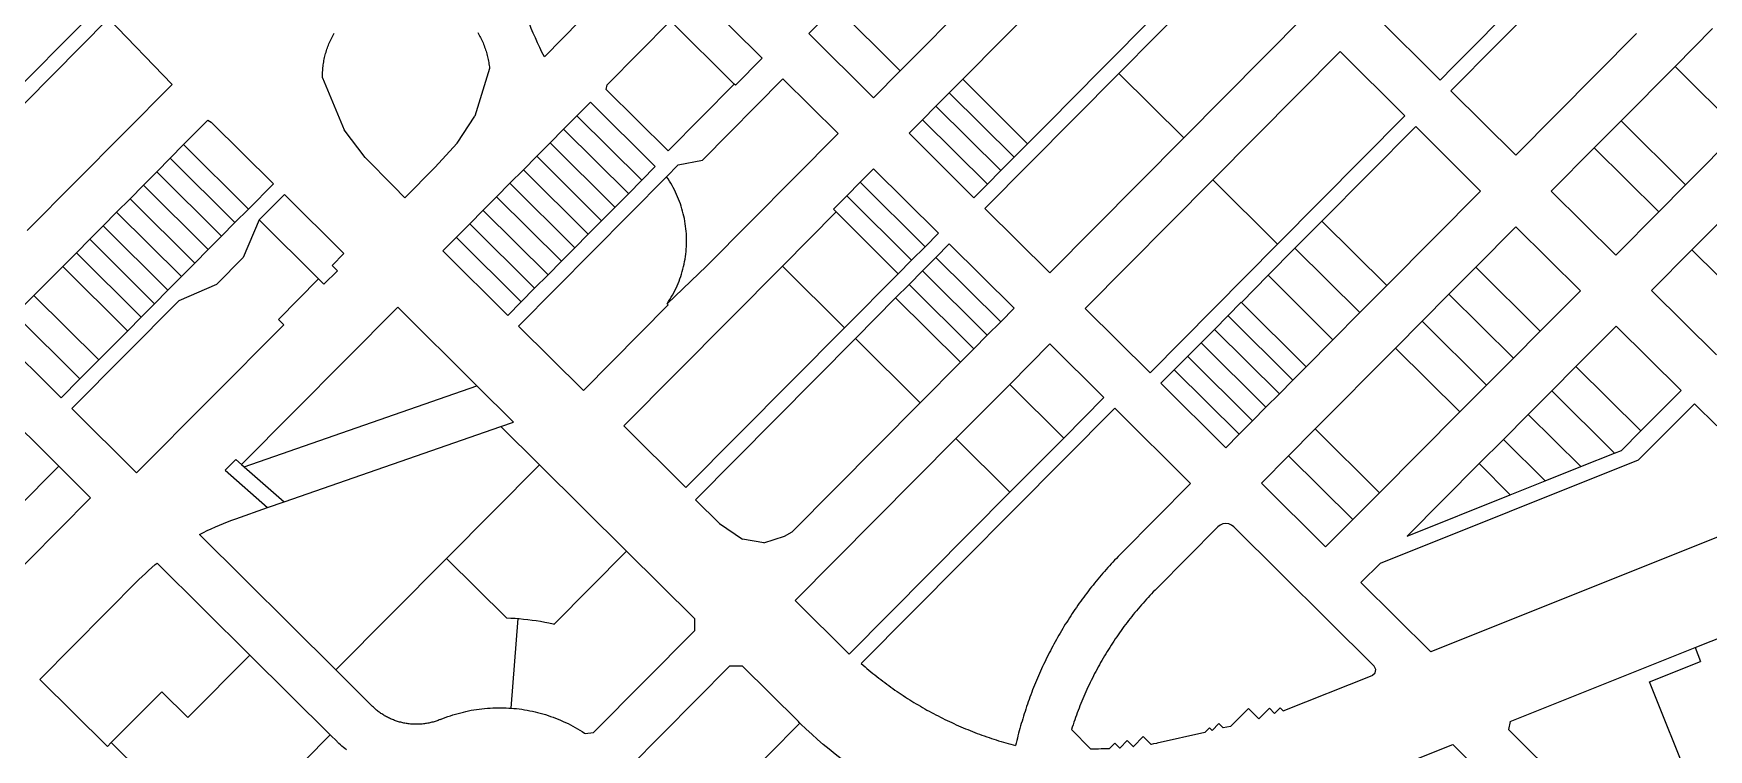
# Model space of a CAD drawing. Header units: inches. Extents: x 486468 to 494399, y 5455955 to 5460553.
# Drawn here: x 490441 to 491111, y 5457839 to 5458125 of the extents above; entities that cross this region are included whole.
import ezdxf

# ---------------------------------------------------------------- set-up
doc = ezdxf.new("R2010")
doc.units = ezdxf.units.IN
doc.header["$MEASUREMENT"] = 0
doc.layers.add('ParcelLines', color=10, linetype='Continuous')

msp = doc.modelspace()

# ---------------------------------------------------------------- linework, layer by layer
at = {"layer": 'ParcelLines', "color": 1}
for p, q in [((490787.446, 5458110.211), (490846.443, 5458169.71)), ((490874.923, 5458109.232), (490923.193, 5458157.912)), ((491056.082, 5458150.974), (491007.793, 5458102.314)), ((490666.501, 5458137.566), (490645.053, 5458115.917)), ((490706.298, 5458141.07), (490732.253, 5458115.292)), ((490466.411, 5458135.423), (490409.966, 5458078.577)), ((490470.703, 5458131.133), (490414.269, 5458074.272)), ((490470.703, 5458131.133), (490496.09, 5458104.781)), ((490761.547, 5458135.962), (490750.847, 5458125.163)), ((490761.547, 5458135.962), (490787.446, 5458110.211)), ((490900.884, 5458083.472), (490949.143, 5458132.113)), ((490977.543, 5458132.363), (491003.493, 5458106.564)), ((490670.138, 5458104.608), (490695.568, 5458130.251)), ((490721.061, 5458104.928), (490695.568, 5458130.251)), ((490750.847, 5458125.163), (490776.747, 5458099.412)), ((491033.744, 5458076.514), (491082.043, 5458125.215)), ((491112.492, 5458127.165), (491097.453, 5458112.005)), ((490912.464, 5458066.593), (490963.443, 5458117.963)), ((490963.443, 5458117.963), (490989.343, 5458092.214)), ((490623.106, 5458111.199), (490617.254, 5458092.137)), ((490732.253, 5458115.292), (490721.524, 5458104.468)), ((491097.453, 5458112.005), (491075.863, 5458090.245)), ((491097.453, 5458112.005), (491123.303, 5458086.355)), ((490438.072, 5458046.327), (490496.09, 5458104.781)), ((490556.284, 5458107.403), (490564.998, 5458086.695)), ((490669.791, 5458102.839), (490670.138, 5458104.608)), ((490721.061, 5458104.928), (490694.604, 5458078.245)), ((490708.35, 5458074.565), (490740.498, 5458107.063)), ((490721.524, 5458104.468), (490721.061, 5458104.928)), ((490740.498, 5458107.063), (490762.597, 5458085.162)), ((490776.747, 5458099.412), (490787.446, 5458110.211)), ((490807.085, 5458101.471), (490812.435, 5458106.861)), ((490812.435, 5458106.861), (490838.404, 5458081.102)), ((490821.296, 5458055.162), (490874.923, 5458109.232)), ((490874.923, 5458109.232), (490900.884, 5458083.472)), ((490658.072, 5458092.297), (490663.452, 5458097.716)), ((490663.452, 5458097.716), (490689.401, 5458071.916)), ((490694.604, 5458078.245), (490669.791, 5458102.839)), ((490801.735, 5458096.072), (490807.085, 5458101.471)), ((490833.055, 5458075.702), (490807.085, 5458101.471)), ((491007.793, 5458102.314), (491033.744, 5458076.514)), ((490510.411, 5458090.473), (490500.722, 5458080.713)), ((490510.411, 5458090.473), (490511.761, 5458089.673)), ((490610.144, 5458081.312), (490617.254, 5458092.137)), ((490652.703, 5458086.867), (490658.072, 5458092.297)), ((490658.072, 5458092.297), (490684.052, 5458066.516)), ((490790.996, 5458085.262), (490796.356, 5458090.652)), ((490796.356, 5458090.652), (490801.735, 5458096.072)), ((490822.295, 5458064.862), (490796.356, 5458090.652)), ((490989.343, 5458092.214), (490938.404, 5458040.853)), ((490511.761, 5458089.673), (490536.66, 5458065.022)), ((490573.391, 5458075.551), (490564.998, 5458086.695)), ((490647.353, 5458081.467), (490652.703, 5458086.867)), ((490762.597, 5458085.162), (490709.951, 5458032.116)), ((490816.945, 5458059.461), (490790.996, 5458085.262)), ((490956.134, 5458050.073), (490993.693, 5458087.914)), ((490993.693, 5458087.914), (491019.644, 5458062.114)), ((491075.863, 5458090.245), (491065.133, 5458079.425)), ((491101.714, 5458064.595), (491075.863, 5458090.245)), ((491123.303, 5458086.355), (491101.714, 5458064.595)), ((490500.722, 5458080.713), (490495.372, 5458075.314)), ((490601.269, 5458071.538), (490610.144, 5458081.312)), ((490641.994, 5458076.068), (490647.353, 5458081.467)), ((490833.055, 5458075.702), (490838.404, 5458081.102)), ((490847.246, 5458029.412), (490900.884, 5458083.472)), ((491065.133, 5458079.425), (491047.944, 5458062.114)), ((490495.372, 5458075.314), (490489.962, 5458069.874)), ((490521.262, 5458049.524), (490495.372, 5458075.314)), ((490573.391, 5458075.551), (490584.679, 5458064.04)), ((490601.269, 5458071.538), (490589.254, 5458059.432)), ((490631.264, 5458065.258), (490636.644, 5458070.678)), ((490636.644, 5458070.678), (490641.994, 5458076.068)), ((490689.401, 5458071.916), (490684.052, 5458066.516)), ((490693.951, 5458067.865), (490698.651, 5458072.615)), ((490698.651, 5458072.615), (490708.35, 5458074.565)), ((490771.414, 5458065.663), (490776.78, 5458071.073)), ((490776.78, 5458071.073), (490802.742, 5458045.295)), ((490827.695, 5458070.312), (490833.055, 5458075.702)), ((490484.613, 5458064.475), (490479.263, 5458059.075)), ((490489.962, 5458069.874), (490484.613, 5458064.475)), ((490489.962, 5458069.874), (490515.912, 5458044.125)), ((490526.621, 5458054.914), (490536.66, 5458065.022)), ((490589.254, 5458059.432), (490584.679, 5458064.04)), ((490625.915, 5458059.859), (490631.264, 5458065.258)), ((490657.244, 5458039.478), (490631.264, 5458065.258)), ((490634.756, 5458008.12), (490693.951, 5458067.865)), ((490684.052, 5458066.516), (490678.672, 5458061.096)), ((490766.048, 5458060.253), (490771.414, 5458065.663)), ((490797.377, 5458039.889), (490771.414, 5458065.663)), ((490816.945, 5458059.461), (490822.295, 5458064.862)), ((490822.295, 5458064.862), (490827.695, 5458070.312)), ((490861.496, 5458015.212), (490912.464, 5458066.593)), ((491101.714, 5458064.595), (491091.004, 5458053.805)), ((490479.263, 5458059.075), (490473.884, 5458053.655)), ((490541.01, 5458060.772), (490530.961, 5458050.674)), ((490564.759, 5458037.173), (490541.01, 5458060.772)), ((490620.535, 5458054.44), (490625.915, 5458059.859)), ((490678.672, 5458061.096), (490673.323, 5458055.696)), ((490760.682, 5458054.843), (490766.048, 5458060.253)), ((490766.048, 5458060.253), (490792.013, 5458034.483)), ((491019.644, 5458062.114), (490982.095, 5458024.314)), ((491047.944, 5458062.114), (491073.814, 5458036.495)), ((491125.703, 5458060.255), (491104.214, 5458038.605)), ((490473.884, 5458053.655), (490468.524, 5458048.266)), ((490499.793, 5458027.896), (490473.884, 5458053.655)), ((490521.262, 5458049.524), (490526.621, 5458054.914)), ((490530.961, 5458050.674), (490524.562, 5458035.524)), ((490530.961, 5458050.674), (490554.71, 5458027.023)), ((490615.186, 5458049.04), (490620.535, 5458054.44)), ((490667.943, 5458050.278), (490662.593, 5458044.878)), ((490673.323, 5458055.696), (490667.943, 5458050.278)), ((490740.31, 5458032.14), (490761.764, 5458053.77)), ((490761.764, 5458053.77), (490760.682, 5458054.843)), ((490786.648, 5458029.077), (490761.764, 5458053.77)), ((490847.246, 5458029.412), (490821.296, 5458055.162)), ((491091.004, 5458053.805), (491073.814, 5458036.495)), ((490468.524, 5458048.266), (490463.175, 5458042.866)), ((490468.524, 5458048.266), (490494.414, 5458022.476)), ((490510.532, 5458038.705), (490515.912, 5458044.125)), ((490515.912, 5458044.125), (490521.262, 5458049.524)), ((490604.457, 5458038.221), (490609.836, 5458043.64)), ((490609.836, 5458043.64), (490615.186, 5458049.04)), ((490662.593, 5458044.878), (490657.244, 5458039.478)), ((490802.742, 5458045.295), (490797.377, 5458039.889)), ((490945.394, 5458039.263), (490956.134, 5458050.073)), ((491033.794, 5458047.864), (491017.704, 5458031.654)), ((491059.624, 5458022.245), (491033.794, 5458047.864)), ((490457.795, 5458037.446), (490452.416, 5458032.027)), ((490463.175, 5458042.866), (490457.795, 5458037.446)), ((490457.795, 5458037.446), (490483.705, 5458011.686)), ((490489.054, 5458017.087), (490463.175, 5458042.866)), ((490505.173, 5458033.315), (490510.532, 5458038.705)), ((490560.11, 5458032.423), (490564.759, 5458037.173)), ((490630.406, 5458012.42), (490604.457, 5458038.221)), ((490657.244, 5458039.478), (490651.864, 5458034.059)), ((490797.377, 5458039.889), (490792.013, 5458034.483)), ((490801.702, 5458035.596), (490807.066, 5458041.001)), ((490807.066, 5458041.001), (490833.018, 5458015.233)), ((490887.445, 5457989.463), (490938.404, 5458040.853)), ((490945.394, 5458039.263), (490934.685, 5458028.473)), ((491104.214, 5458038.605), (491088.094, 5458022.365)), ((491104.214, 5458038.605), (491130.134, 5458012.875)), ((490452.416, 5458032.027), (490440.787, 5458020.308)), ((490499.793, 5458027.896), (490505.173, 5458033.315)), ((490524.562, 5458035.524), (490513.813, 5458024.725)), ((490556.86, 5458024.873), (490562.26, 5458030.273)), ((490562.26, 5458030.273), (490560.11, 5458032.423)), ((490651.864, 5458034.059), (490646.515, 5458028.659)), ((490676.84, 5457968.149), (490740.31, 5458032.14)), ((490709.951, 5458032.116), (490694.202, 5458017.067)), ((490765.183, 5458007.449), (490740.31, 5458032.14)), ((490792.013, 5458034.483), (490786.648, 5458029.077)), ((490790.973, 5458024.785), (490796.338, 5458030.191)), ((490796.338, 5458030.191), (490801.702, 5458035.596)), ((490796.338, 5458030.191), (490822.292, 5458004.43)), ((490827.655, 5458009.832), (490801.702, 5458035.596)), ((491017.704, 5458031.654), (491006.995, 5458020.864)), ((490494.414, 5458022.476), (490499.793, 5458027.896)), ((490513.813, 5458024.725), (490498.764, 5458018.176)), ((490538.612, 5458010.774), (490554.71, 5458027.023)), ((490554.71, 5458027.023), (490556.86, 5458024.873)), ((490646.515, 5458028.659), (490641.135, 5458023.239)), ((490786.648, 5458029.077), (490765.183, 5458007.449)), ((490785.607, 5458019.378), (490790.973, 5458024.785)), ((490816.929, 5457999.029), (490790.973, 5458024.785)), ((490923.945, 5458017.613), (490934.685, 5458028.473)), ((490982.095, 5458024.314), (490971.365, 5458013.504)), ((490440.787, 5458020.308), (490433.287, 5458012.758)), ((490440.787, 5458020.308), (490466.715, 5457994.576)), ((490498.764, 5458018.176), (490456.016, 5457975.127)), ((490483.705, 5458011.686), (490489.054, 5458017.087)), ((490489.054, 5458017.087), (490494.414, 5458022.476)), ((490635.785, 5458017.84), (490630.406, 5458012.42)), ((490641.135, 5458023.239), (490635.785, 5458017.84)), ((490694.202, 5458017.067), (490694.652, 5458016.667)), ((490769.507, 5458003.156), (490785.607, 5458019.378)), ((490785.607, 5458019.378), (490811.56, 5457993.621)), ((490918.575, 5458012.233), (490923.925, 5458017.623)), ((491006.995, 5458020.864), (490996.235, 5458010.024)), ((491032.785, 5457995.275), (491006.995, 5458020.864)), ((491043.505, 5458006.055), (491059.624, 5458022.245)), ((491088.094, 5458022.365), (491114.045, 5457996.666)), ((490459.186, 5457987.007), (490433.287, 5458012.758)), ((490478.325, 5458006.266), (490483.705, 5458011.686)), ((490586.408, 5458015.722), (490523.912, 5457952.774)), ((490538.612, 5458010.774), (490540.762, 5458008.674)), ((490618.087, 5457984.211), (490586.408, 5458015.722)), ((490694.652, 5458016.667), (490660.654, 5457982.369)), ((490833.018, 5458015.233), (490827.655, 5458009.832)), ((490887.445, 5457989.463), (490861.496, 5458015.212)), ((490913.195, 5458006.813), (490918.575, 5458012.233)), ((490971.365, 5458013.504), (490960.595, 5458002.664)), ((490425.768, 5458005.178), (490451.666, 5457979.427)), ((490466.715, 5457994.576), (490478.325, 5458006.266)), ((490481.914, 5457949.375), (490540.762, 5458008.674)), ((490660.654, 5457982.369), (490634.756, 5458008.12)), ((490765.183, 5458007.449), (490701.702, 5457943.485)), ((490822.292, 5458004.43), (490816.929, 5457999.029)), ((490827.655, 5458009.832), (490822.292, 5458004.43)), ((490907.835, 5458001.423), (490913.195, 5458006.813)), ((490939.145, 5457981.064), (490913.195, 5458006.813)), ((490996.235, 5458010.024), (490985.575, 5457999.284)), ((491032.785, 5457995.275), (491043.505, 5458006.055)), ((491073.895, 5458008.115), (491057.785, 5457991.925)), ((491099.895, 5457982.366), (491073.895, 5458008.115)), ((490705.501, 5457938.662), (490769.507, 5458003.156)), ((490795.454, 5457977.399), (490769.507, 5458003.156)), ((490816.929, 5457999.029), (490811.56, 5457993.621)), ((490847.346, 5458000.962), (490831.257, 5457984.753)), ((490868.947, 5457979.513), (490847.346, 5458000.962)), ((490902.485, 5457996.023), (490907.835, 5458001.423)), ((490960.595, 5458002.664), (490949.885, 5457991.874)), ((490953.496, 5457966.964), (490985.575, 5457999.284)), ((490450.746, 5457952.007), (490411.568, 5457990.929)), ((490459.186, 5457987.007), (490466.715, 5457994.576)), ((490795.454, 5457977.399), (490811.56, 5457993.621)), ((490891.745, 5457985.213), (490897.105, 5457990.603)), ((490897.105, 5457990.603), (490902.485, 5457996.023)), ((490949.885, 5457991.874), (490944.505, 5457986.454)), ((491022.065, 5457984.495), (491032.785, 5457995.275)), ((491057.785, 5457991.925), (491048.135, 5457982.225)), ((490451.666, 5457979.427), (490459.186, 5457987.007)), ((490524.982, 5457951.834), (490618.087, 5457984.211)), ((490632.694, 5457969.683), (490618.087, 5457984.211)), ((490831.257, 5457984.753), (490809.747, 5457963.113)), ((490917.696, 5457959.464), (490891.745, 5457985.213)), ((490944.505, 5457986.454), (490939.145, 5457981.064)), ((491011.365, 5457973.745), (491022.065, 5457984.495)), ((490795.454, 5457977.399), (490744.255, 5457925.833)), ((490852.857, 5457963.303), (490868.947, 5457979.513)), ((490939.145, 5457981.064), (490933.786, 5457975.674)), ((491048.135, 5457982.225), (491038.705, 5457972.755)), ((491082.845, 5457954.666), (491105.195, 5457977.066)), ((491099.895, 5457982.366), (491083.775, 5457966.186)), ((491105.195, 5457977.066), (491114.195, 5457968.216)), ((490456.016, 5457975.127), (490481.914, 5457949.375)), ((490873.247, 5457975.213), (490771.85, 5457873.066)), ((490903.597, 5457945.114), (490873.247, 5457975.213)), ((490928.406, 5457970.254), (490923.056, 5457964.854)), ((490933.786, 5457975.674), (490928.406, 5457970.254)), ((491011.365, 5457973.745), (490979.216, 5457941.445)), ((491038.705, 5457972.755), (491028.805, 5457962.805)), ((491059.785, 5457951.876), (491038.705, 5457972.755)), ((490540.923, 5457937.773), (490627.69, 5457967.943)), ((490627.69, 5457967.943), (490632.694, 5457969.683)), ((490627.69, 5457967.943), (490643.096, 5457952.656)), ((490701.702, 5457943.485), (490676.84, 5457968.149)), ((490831.357, 5457941.654), (490852.857, 5457963.303)), ((490923.056, 5457964.854), (490917.696, 5457959.464)), ((490953.496, 5457966.964), (490942.806, 5457956.204)), ((491083.775, 5457966.186), (491075.995, 5457958.366)), ((490809.747, 5457963.113), (490745.351, 5457898.267)), ((491028.805, 5457962.805), (491019.156, 5457953.105)), ((491028.805, 5457962.805), (491045.496, 5457946.166)), ((491059.785, 5457951.876), (491073.245, 5457957.266)), ((491073.245, 5457957.266), (491075.995, 5457958.366)), ((490463.465, 5457939.376), (490450.746, 5457952.007)), ((490521.612, 5457954.774), (490517.313, 5457950.424)), ((490517.313, 5457950.424), (490534.314, 5457935.475)), ((490523.912, 5457952.774), (490521.612, 5457954.774)), ((490523.912, 5457952.774), (490524.982, 5457951.834)), ((490524.982, 5457951.834), (490540.923, 5457937.773)), ((490605.902, 5457915.171), (490643.096, 5457952.656)), ((490643.096, 5457952.656), (490677.947, 5457918.073)), ((490942.806, 5457956.204), (490931.946, 5457945.265)), ((490979.546, 5457913.266), (491082.845, 5457954.666)), ((491019.156, 5457953.105), (490990.246, 5457924.066)), ((491045.496, 5457946.166), (491059.785, 5457951.876)), ((490876.048, 5457917.365), (490903.597, 5457945.114)), ((490931.946, 5457945.265), (490957.656, 5457919.775)), ((491031.556, 5457940.586), (491045.496, 5457946.166)), ((490413.157, 5457888.737), (490463.465, 5457939.376)), ((490534.314, 5457935.475), (490540.923, 5457937.773)), ((490715.081, 5457929.159), (490705.501, 5457938.662)), ((490767.001, 5457876.816), (490831.357, 5457941.654)), ((490968.516, 5457930.695), (490979.216, 5457941.445)), ((490990.246, 5457924.066), (491031.556, 5457940.586)), ((490521.552, 5457931.038), (490534.314, 5457935.475)), ((490957.656, 5457919.775), (490968.516, 5457930.695)), ((491143.095, 5457935.117), (490999.697, 5457877.767)), ((490507.026, 5457924.671), (490561.6, 5457870.525)), ((490715.081, 5457929.159), (490724.384, 5457922.841)), ((490732.873, 5457921.459), (490741.078, 5457924.047)), ((490741.078, 5457924.047), (490744.255, 5457925.833)), ((490914.547, 5457927.765), (490890.198, 5457903.265)), ((490977.098, 5457872.016), (490920.897, 5457927.815)), ((490677.947, 5457918.073), (490648.994, 5457888.894)), ((490677.947, 5457918.073), (490705.081, 5457891.148)), ((490732.873, 5457921.459), (490724.384, 5457922.841)), ((490490.103, 5457913.299), (490527.202, 5457876.491)), ((490605.902, 5457915.171), (490561.6, 5457870.525)), ((490605.902, 5457915.171), (490629.911, 5457891.347)), ((490979.546, 5457913.266), (490971.747, 5457905.466)), ((490443.219, 5457866.742), (490482.842, 5457906.661)), ((490999.697, 5457877.767), (490971.747, 5457905.466)), ((491105.499, 5457879.494), (491172.882, 5457906.45)), ((490745.351, 5457898.267), (490767.001, 5457876.816)), ((490634.397, 5457891.11), (490631.692, 5457855.25)), ((490705.081, 5457891.148), (490705.1, 5457886.197)), ((490705.1, 5457886.197), (490664.714, 5457845.496)), ((490502.377, 5457851.473), (490527.202, 5457876.491)), ((490527.202, 5457876.491), (490559.366, 5457844.579)), ((491031.554, 5457849.913), (491105.499, 5457879.494)), ((491105.499, 5457879.494), (491107.72, 5457873.919)), ((490561.6, 5457870.525), (490576.21, 5457856.029)), ((490719.292, 5457872.114), (490678.906, 5457831.413)), ((490719.292, 5457872.114), (490724.243, 5457872.133)), ((490746.689, 5457849.86), (490724.243, 5457872.133)), ((491087.295, 5457865.748), (491107.72, 5457873.919)), ((490443.219, 5457866.742), (490470.239, 5457839.931)), ((491111.542, 5457805.138), (491087.295, 5457865.748)), ((490491.955, 5457861.816), (490471.741, 5457841.445)), ((490502.377, 5457851.473), (490491.955, 5457861.816)), ((490747.304, 5457849.253), (490720.549, 5457822.29)), ((490919.659, 5457847.916), (490926.839, 5457855.086)), ((490926.839, 5457855.086), (490930.899, 5457850.936)), ((490930.899, 5457850.936), (490935.209, 5457855.206)), ((490935.209, 5457855.206), (490937.239, 5457853.106)), ((490937.239, 5457853.106), (490939.469, 5457855.316)), ((490940.619, 5457854.136), (490939.469, 5457855.316)), ((491031.554, 5457849.913), (491030.89, 5457846.68)), ((490493.191, 5457777.89), (490559.366, 5457844.579)), ((490559.366, 5457844.579), (490562.129, 5457841.837)), ((490661.354, 5457845.12), (490664.714, 5457845.496)), ((490855.989, 5457846.716), (490863.629, 5457838.976)), ((490880.749, 5457839.916), (490884.659, 5457843.876)), ((490884.659, 5457843.876), (490887.669, 5457840.826)), ((490909.389, 5457845.486), (490890.209, 5457841.236)), ((490911.229, 5457847.406), (490909.389, 5457845.486)), ((490912.239, 5457846.336), (490911.229, 5457847.406)), ((490914.969, 5457849.086), (490912.239, 5457846.336)), ((490916.609, 5457847.356), (490914.969, 5457849.086)), ((490919.659, 5457847.916), (490916.609, 5457847.356)), ((491030.89, 5457846.68), (491092.269, 5457785.73)), ((490471.741, 5457841.445), (490470.239, 5457839.931)), ((490471.741, 5457841.445), (490484.222, 5457829.06)), ((490871.239, 5457839.166), (490873.349, 5457841.236)), ((490875.139, 5457839.406), (490873.349, 5457841.236)), ((490875.139, 5457839.406), (490875.409, 5457839.426)), ((490875.409, 5457839.426), (490878.249, 5457842.256)), ((490878.249, 5457842.256), (490880.619, 5457839.906)), ((490880.619, 5457839.906), (490880.749, 5457839.916)), ((491008.536, 5457840.705), (491088.053, 5457761.742))]:
    msp.add_line(p, q, dxfattribs=at)
for points in [[(490812.435, 5458106.861), (490817.795, 5458112.26), (490823.195, 5458117.71), (490828.543, 5458123.11), (490833.903, 5458128.5), (490839.283, 5458133.92), (490844.633, 5458139.321), (490849.993, 5458144.711), (490855.343, 5458150.111), (490860.743, 5458155.561), (490866.103, 5458160.951)], [(491003.493, 5458106.564), (491008.873, 5458111.984), (491014.223, 5458117.384), (491019.573, 5458122.784), (491024.953, 5458128.204), (491030.313, 5458133.604), (491035.662, 5458138.994), (491041.062, 5458144.444), (491046.412, 5458149.844), (491051.762, 5458155.244)], [(490645.053, 5458115.917), (490644.101, 5458117.762), (490643.182, 5458119.624), (490642.295, 5458121.502), (490641.441, 5458123.395), (490640.62, 5458125.302), (490639.833, 5458127.223), (490639.078, 5458129.158), (490638.358, 5458131.106), (490637.673, 5458133.066), (490637.021, 5458135.037), (490636.404, 5458137.02), (490635.822, 5458139.013), (490635.275, 5458141.016), (490634.952, 5458142.267)], [(490892.053, 5458135.162), (490886.693, 5458129.762), (490881.343, 5458124.362), (490875.963, 5458118.942), (490870.613, 5458113.542), (490865.234, 5458108.122), (490859.854, 5458102.702), (490854.494, 5458097.312), (490849.144, 5458091.912), (490843.784, 5458086.522), (490838.404, 5458081.102)], [(490556.284, 5458107.403), (490556.276, 5458107.987), (490556.278, 5458108.572), (490556.29, 5458109.156), (490556.312, 5458109.74), (490556.345, 5458110.324), (490556.388, 5458110.906), (490556.44, 5458111.488), (490556.503, 5458112.069), (490556.577, 5458112.648), (490556.66, 5458113.227), (490556.753, 5458113.804), (490556.857, 5458114.379), (490556.97, 5458114.952), (490557.094, 5458115.524), (490557.227, 5458116.093), (490557.37, 5458116.659), (490557.523, 5458117.223), (490557.686, 5458117.785), (490557.859, 5458118.343), (490558.042, 5458118.898), (490558.234, 5458119.45), (490558.435, 5458119.999), (490558.647, 5458120.543), (490558.867, 5458121.085), (490559.096, 5458121.622), (490559.335, 5458122.155), (490559.584, 5458122.684), (490559.842, 5458123.208), (490560.109, 5458123.728), (490560.385, 5458124.243), (490560.67, 5458124.753), (490560.964, 5458125.259)], [(490618.368, 5458125.565), (490618.667, 5458125.063), (490618.958, 5458124.556), (490619.239, 5458124.043), (490619.512, 5458123.526), (490619.776, 5458123.005), (490620.03, 5458122.479), (490620.275, 5458121.948), (490620.511, 5458121.414), (490620.738, 5458120.875), (490620.955, 5458120.332), (490621.162, 5458119.786), (490621.36, 5458119.236), (490621.549, 5458118.683), (490621.728, 5458118.126), (490621.897, 5458117.567), (490622.056, 5458117.004), (490622.205, 5458116.439), (490622.345, 5458115.872), (490622.474, 5458115.302), (490622.594, 5458114.73), (490622.703, 5458114.156), (490622.803, 5458113.58), (490622.892, 5458113.002), (490622.972, 5458112.423), (490623.041, 5458111.843), (490623.1, 5458111.262), (490623.106, 5458111.199)], [(490801.735, 5458096.072), (490801.745, 5458096.062), (490827.695, 5458070.312)], [(490678.672, 5458061.096), (490678.652, 5458061.116), (490652.703, 5458086.867)], [(490500.722, 5458080.713), (490526.611, 5458054.924), (490526.621, 5458054.914)], [(490647.353, 5458081.467), (490673.303, 5458055.716), (490673.323, 5458055.696)], [(491065.133, 5458079.425), (491065.143, 5458079.415), (491091.004, 5458053.805)], [(490636.644, 5458070.678), (490636.654, 5458070.668), (490662.593, 5458044.878)], [(490667.943, 5458050.278), (490642.004, 5458076.068), (490641.994, 5458076.068)], [(490510.532, 5458038.705), (490510.512, 5458038.725), (490484.613, 5458064.475)], [(490694.202, 5458017.067), (490694.762, 5458017.917), (490695.312, 5458018.777), (490695.832, 5458019.657), (490696.332, 5458020.537), (490696.822, 5458021.437), (490697.282, 5458022.347), (490697.722, 5458023.257), (490698.142, 5458024.187), (490698.542, 5458025.127), (490698.922, 5458026.067), (490699.282, 5458027.027), (490699.612, 5458027.987), (490699.932, 5458028.957), (490700.222, 5458029.937), (490700.492, 5458030.917), (490700.732, 5458031.907), (490700.962, 5458032.897), (490701.162, 5458033.897), (490701.342, 5458034.896), (490701.502, 5458035.906), (490701.632, 5458036.916), (490701.742, 5458037.926), (490701.832, 5458038.946), (490701.891, 5458039.956), (490701.931, 5458040.976), (490701.951, 5458041.996), (490701.941, 5458043.016), (490701.921, 5458044.036), (490701.871, 5458045.046), (490701.791, 5458046.066), (490701.691, 5458047.076), (490701.571, 5458048.096), (490701.431, 5458049.096), (490701.261, 5458050.106), (490701.081, 5458051.106), (490700.861, 5458052.106), (490700.631, 5458053.095), (490700.371, 5458054.075), (490700.091, 5458055.055), (490699.791, 5458056.035), (490699.471, 5458056.995), (490699.131, 5458057.955), (490698.761, 5458058.905), (490698.371, 5458059.855), (490697.961, 5458060.785), (490697.531, 5458061.705), (490697.081, 5458062.625), (490696.611, 5458063.525), (490696.121, 5458064.415), (490695.601, 5458065.295), (490695.071, 5458066.165), (490694.521, 5458067.025), (490693.951, 5458067.865)], [(490912.464, 5458066.593), (490938.394, 5458040.863), (490938.404, 5458040.853)], [(490479.263, 5458059.075), (490505.163, 5458033.325), (490505.173, 5458033.315)], [(490625.915, 5458059.859), (490651.854, 5458034.069), (490651.864, 5458034.059)], [(490646.515, 5458028.659), (490646.505, 5458028.669), (490620.555, 5458054.42), (490620.535, 5458054.44)], [(490635.785, 5458017.84), (490609.856, 5458043.62), (490609.836, 5458043.64)], [(490615.186, 5458049.04), (490615.206, 5458049.02), (490641.135, 5458023.239)], [(490982.095, 5458024.314), (490956.144, 5458050.063), (490956.134, 5458050.073)], [(490971.365, 5458013.504), (490971.345, 5458013.514), (490945.394, 5458039.263)], [(490478.325, 5458006.266), (490478.315, 5458006.276), (490452.416, 5458032.027)], [(491017.704, 5458031.654), (491043.495, 5458006.065), (491043.505, 5458006.055)], [(490960.595, 5458002.664), (490934.695, 5458028.463), (490934.685, 5458028.473)], [(490949.885, 5457991.874), (490923.945, 5458017.613), (490923.925, 5458017.623)], [(490918.575, 5458012.233), (490918.595, 5458012.213), (490944.495, 5457986.464), (490944.505, 5457986.454)], [(490996.235, 5458010.024), (491022.045, 5457984.515), (491022.065, 5457984.495)], [(490907.835, 5458001.423), (490907.845, 5458001.413), (490933.786, 5457975.674)], [(491011.365, 5457973.745), (491011.345, 5457973.765), (490985.575, 5457999.284)], [(490897.105, 5457990.603), (490923.046, 5457964.864), (490923.056, 5457964.854)], [(490928.406, 5457970.254), (490928.396, 5457970.264), (490902.495, 5457996.013), (490902.485, 5457996.023)], [(491083.775, 5457966.186), (491057.795, 5457991.915), (491057.785, 5457991.925)], [(490831.257, 5457984.753), (490852.847, 5457963.313), (490852.857, 5457963.303)], [(491048.135, 5457982.225), (491048.145, 5457982.215), (491073.245, 5457957.266)], [(490953.496, 5457966.964), (490979.196, 5457941.465), (490979.216, 5457941.445)], [(490831.357, 5457941.654), (490831.347, 5457941.664), (490809.747, 5457963.113)], [(490400.398, 5457901.408), (490400.418, 5457901.428), (490450.746, 5457952.007)], [(490968.516, 5457930.695), (490968.496, 5457930.715), (490942.806, 5457956.204)], [(491031.556, 5457940.586), (491031.546, 5457940.616), (491019.156, 5457953.105)], [(490507.026, 5457924.671), (490508.597, 5457925.494), (490510.183, 5457926.289), (490511.782, 5457927.057), (490513.394, 5457927.797), (490515.018, 5457928.508), (490516.655, 5457929.191), (490518.304, 5457929.845), (490519.964, 5457930.47), (490521.552, 5457931.038)], [(490920.897, 5457927.815), (490919.967, 5457928.525), (490918.877, 5457928.965), (490917.707, 5457929.115), (490916.547, 5457928.955), (490915.467, 5457928.495), (490914.547, 5457927.765)], [(490876.048, 5457917.365), (490875.338, 5457916.645), (490874.628, 5457915.915), (490873.928, 5457915.185), (490873.228, 5457914.455), (490872.538, 5457913.715), (490871.848, 5457912.975), (490871.158, 5457912.225), (490870.488, 5457911.475), (490869.808, 5457910.715), (490869.138, 5457909.955), (490868.478, 5457909.195), (490867.818, 5457908.425), (490867.158, 5457907.645), (490866.508, 5457906.875), (490865.868, 5457906.095), (490865.228, 5457905.305), (490864.588, 5457904.515), (490863.958, 5457903.725), (490863.338, 5457902.925), (490862.718, 5457902.125), (490862.098, 5457901.315), (490861.488, 5457900.505), (490860.888, 5457899.695), (490860.288, 5457898.875), (490859.688, 5457898.055), (490859.098, 5457897.235), (490858.518, 5457896.405), (490857.938, 5457895.575), (490857.368, 5457894.735), (490856.798, 5457893.905), (490856.238, 5457893.055), (490855.678, 5457892.215), (490855.128, 5457891.365), (490854.578, 5457890.505), (490854.038, 5457889.655), (490853.498, 5457888.795), (490852.968, 5457887.925), (490852.448, 5457887.065), (490851.928, 5457886.195), (490851.418, 5457885.315), (490850.908, 5457884.445), (490850.398, 5457883.565), (490849.908, 5457882.675), (490849.418, 5457881.795), (490848.928, 5457880.905), (490848.448, 5457880.015), (490847.969, 5457879.115), (490847.509, 5457878.215), (490847.039, 5457877.315), (490846.589, 5457876.415), (490846.129, 5457875.505), (490845.689, 5457874.595), (490845.249, 5457873.685), (490844.809, 5457872.765), (490844.379, 5457871.855), (490843.959, 5457870.925), (490843.539, 5457870.005), (490843.129, 5457869.085), (490842.729, 5457868.155), (490842.329, 5457867.225), (490841.939, 5457866.285), (490841.549, 5457865.355), (490841.169, 5457864.415), (490840.789, 5457863.475), (490840.419, 5457862.525), (490840.059, 5457861.585), (490839.699, 5457860.635), (490839.349, 5457859.685), (490838.999, 5457858.735), (490838.659, 5457857.776), (490838.329, 5457856.816), (490837.999, 5457855.866), (490837.679, 5457854.896), (490837.369, 5457853.936), (490837.059, 5457852.976), (490836.749, 5457852.006), (490836.459, 5457851.036), (490836.169, 5457850.066), (490835.879, 5457849.096), (490835.599, 5457848.116), (490835.329, 5457847.146), (490835.069, 5457846.166), (490834.809, 5457845.186), (490834.549, 5457844.206), (490834.299, 5457843.226), (490834.059, 5457842.236), (490833.829, 5457841.256), (490833.599, 5457840.266)], [(490482.842, 5457906.661), (490484.103, 5457907.909), (490485.385, 5457909.134), (490486.688, 5457910.338), (490488.012, 5457911.518), (490489.357, 5457912.675), (490490.103, 5457913.299)], [(490890.198, 5457903.265), (490889.388, 5457902.495), (490888.688, 5457901.765), (490887.988, 5457901.035), (490887.298, 5457900.305), (490886.618, 5457899.565), (490885.928, 5457898.815), (490885.258, 5457898.065), (490884.588, 5457897.315), (490883.918, 5457896.555), (490883.258, 5457895.785), (490882.608, 5457895.025), (490881.958, 5457894.245), (490881.318, 5457893.465), (490880.678, 5457892.685), (490880.048, 5457891.895), (490879.418, 5457891.105), (490878.798, 5457890.305), (490878.188, 5457889.505), (490877.578, 5457888.705), (490876.978, 5457887.895), (490876.378, 5457887.075), (490875.788, 5457886.265), (490875.198, 5457885.435), (490874.618, 5457884.615), (490874.048, 5457883.775), (490873.478, 5457882.945), (490872.918, 5457882.105), (490872.368, 5457881.265), (490871.818, 5457880.415), (490871.268, 5457879.565), (490870.738, 5457878.715), (490870.208, 5457877.855), (490869.678, 5457876.985), (490869.158, 5457876.125), (490868.648, 5457875.255), (490868.138, 5457874.375), (490867.639, 5457873.505), (490867.149, 5457872.625), (490866.659, 5457871.735), (490866.179, 5457870.855), (490865.709, 5457869.955), (490865.239, 5457869.065), (490864.779, 5457868.166), (490864.319, 5457867.266), (490863.869, 5457866.366), (490863.429, 5457865.456), (490862.999, 5457864.546), (490862.569, 5457863.626), (490862.139, 5457862.716), (490861.729, 5457861.796), (490861.319, 5457860.866), (490860.919, 5457859.946), (490860.519, 5457859.016), (490860.129, 5457858.086), (490859.749, 5457857.146), (490859.369, 5457856.216), (490858.999, 5457855.276), (490858.639, 5457854.336), (490858.279, 5457853.386), (490857.939, 5457852.436), (490857.589, 5457851.486), (490857.259, 5457850.536), (490856.929, 5457849.586), (490856.609, 5457848.626), (490856.289, 5457847.666), (490855.989, 5457846.716)], [(490629.911, 5457891.347), (490631.617, 5457891.282), (490633.322, 5457891.188), (490634.397, 5457891.11)], [(490634.397, 5457891.11), (490635.025, 5457891.064), (490636.725, 5457890.909), (490638.422, 5457890.725), (490640.116, 5457890.512), (490641.806, 5457890.269), (490643.492, 5457889.996), (490645.172, 5457889.694), (490646.847, 5457889.363), (490648.516, 5457889.003), (490648.994, 5457888.894)], [(490771.85, 5457873.066), (490772.61, 5457872.406), (490773.37, 5457871.746), (490774.14, 5457871.096), (490774.91, 5457870.446), (490775.69, 5457869.806), (490776.47, 5457869.166), (490777.26, 5457868.536), (490778.05, 5457867.906), (490778.84, 5457867.286), (490779.64, 5457866.666), (490780.44, 5457866.056), (490781.25, 5457865.456), (490782.06, 5457864.856), (490782.87, 5457864.256), (490783.69, 5457863.666), (490784.51, 5457863.086), (490785.33, 5457862.506), (490786.16, 5457861.936), (490787, 5457861.366), (490787.83, 5457860.806), (490788.67, 5457860.246), (490789.52, 5457859.696), (490790.37, 5457859.156), (490791.22, 5457858.616), (490792.07, 5457858.076), (490792.93, 5457857.556), (490793.79, 5457857.026), (490794.66, 5457856.516), (490795.53, 5457856.006), (490796.4, 5457855.496), (490797.27, 5457854.996), (490798.15, 5457854.506), (490799.04, 5457854.016), (490799.92, 5457853.536), (490800.81, 5457853.056), (490801.7, 5457852.586), (490802.6, 5457852.126), (490803.489, 5457851.666), (490804.399, 5457851.216), (490805.299, 5457850.766), (490806.209, 5457850.326), (490807.119, 5457849.896), (490808.029, 5457849.466), (490808.939, 5457849.046), (490809.859, 5457848.636), (490810.779, 5457848.226), (490811.709, 5457847.816), (490812.629, 5457847.426), (490813.559, 5457847.026), (490814.489, 5457846.646), (490815.429, 5457846.266), (490816.359, 5457845.896), (490817.299, 5457845.526), (490818.239, 5457845.166), (490819.189, 5457844.816), (490820.129, 5457844.466), (490821.079, 5457844.126), (490822.029, 5457843.786), (490822.989, 5457843.456), (490823.939, 5457843.136), (490824.899, 5457842.826), (490825.859, 5457842.516), (490826.819, 5457842.206), (490827.779, 5457841.916), (490828.749, 5457841.626), (490829.709, 5457841.336), (490830.679, 5457841.056), (490831.649, 5457840.786), (490832.629, 5457840.526), (490833.599, 5457840.266)], [(490976.348, 5457868.417), (490977.438, 5457869.337), (490977.728, 5457870.736), (490977.098, 5457872.016)], [(490940.619, 5457854.136), (490976.248, 5457868.367), (490976.348, 5457868.417)], [(490603.387, 5457850.687), (490602.983, 5457850.523), (490602.576, 5457850.367), (490602.166, 5457850.217), (490601.754, 5457850.075), (490601.339, 5457849.94), (490600.922, 5457849.812), (490600.503, 5457849.692), (490600.081, 5457849.579), (490599.658, 5457849.473), (490599.233, 5457849.375), (490598.807, 5457849.284), (490598.379, 5457849.2), (490597.949, 5457849.124), (490597.518, 5457849.056), (490597.087, 5457848.995), (490596.654, 5457848.942), (490596.22, 5457848.896), (490595.786, 5457848.857), (490595.35, 5457848.827), (490594.915, 5457848.804), (490594.479, 5457848.788), (490594.043, 5457848.78), (490593.607, 5457848.78), (490593.171, 5457848.787), (490592.735, 5457848.802), (490592.299, 5457848.825), (490591.864, 5457848.855), (490591.43, 5457848.893), (490590.996, 5457848.938), (490590.563, 5457848.991), (490590.131, 5457849.052), (490589.7, 5457849.12), (490589.271, 5457849.195), (490588.842, 5457849.278), (490588.416, 5457849.369), (490587.991, 5457849.466), (490587.567, 5457849.572), (490587.146, 5457849.684), (490586.727, 5457849.804), (490586.31, 5457849.932), (490585.895, 5457850.066), (490585.482, 5457850.208), (490585.072, 5457850.357), (490584.665, 5457850.513), (490584.261, 5457850.676), (490583.859, 5457850.846), (490583.46, 5457851.023), (490583.065, 5457851.208), (490582.673, 5457851.398), (490582.284, 5457851.596), (490581.899, 5457851.801), (490581.517, 5457852.012), (490581.14, 5457852.23), (490580.766, 5457852.454), (490580.396, 5457852.685), (490580.03, 5457852.923), (490579.668, 5457853.166), (490579.311, 5457853.416), (490578.958, 5457853.672), (490578.609, 5457853.935), (490578.265, 5457854.203), (490577.926, 5457854.477), (490577.592, 5457854.757), (490577.263, 5457855.043), (490576.938, 5457855.335), (490576.619, 5457855.632), (490576.305, 5457855.935), (490576.21, 5457856.029)], [(490603.387, 5457850.687), (490604.39, 5457851.093), (490605.399, 5457851.481), (490606.415, 5457851.851), (490607.438, 5457852.204), (490608.466, 5457852.539), (490609.501, 5457852.856), (490610.54, 5457853.155), (490611.585, 5457853.435), (490612.634, 5457853.697), (490613.688, 5457853.941), (490614.746, 5457854.167), (490615.808, 5457854.374), (490616.873, 5457854.562), (490617.941, 5457854.732), (490619.012, 5457854.883), (490620.085, 5457855.015), (490621.161, 5457855.129), (490622.239, 5457855.224), (490623.318, 5457855.3), (490624.398, 5457855.357), (490625.479, 5457855.396), (490626.56, 5457855.415), (490627.642, 5457855.416), (490628.723, 5457855.397), (490629.804, 5457855.36), (490630.884, 5457855.304), (490631.692, 5457855.25)], [(490631.692, 5457855.25), (490632.77, 5457855.161), (490633.846, 5457855.054), (490634.921, 5457854.927), (490635.992, 5457854.782), (490637.062, 5457854.618), (490638.128, 5457854.436), (490639.191, 5457854.235), (490640.25, 5457854.015), (490641.305, 5457853.777), (490642.356, 5457853.521), (490643.402, 5457853.246), (490644.443, 5457852.954), (490645.479, 5457852.643), (490646.51, 5457852.313), (490647.534, 5457851.968), (490648.552, 5457851.603), (490649.564, 5457851.22), (490650.569, 5457850.82), (490651.567, 5457850.403), (490652.557, 5457849.968), (490653.54, 5457849.515), (490654.514, 5457849.046), (490655.481, 5457848.56), (490656.438, 5457848.057), (490657.387, 5457847.537), (490658.326, 5457847.001), (490659.256, 5457846.449), (490660.177, 5457845.881), (490661.087, 5457845.296), (490661.354, 5457845.12)], [(490747.304, 5457849.253), (490746.996, 5457849.556), (490746.689, 5457849.86)], [(490778.92, 5457824.62), (490776.32, 5457826.236), (490773.748, 5457827.898), (490771.206, 5457829.604), (490768.694, 5457831.354), (490766.212, 5457833.148), (490763.763, 5457834.984), (490761.346, 5457836.863), (490758.962, 5457838.785), (490756.612, 5457840.747), (490754.296, 5457842.75), (490752.016, 5457844.793), (490749.772, 5457846.876), (490747.565, 5457848.998), (490747.304, 5457849.253)], [(490565.829, 5457838.55), (490565.219, 5457839.043), (490564.617, 5457839.548), (490564.024, 5457840.062), (490563.44, 5457840.587), (490562.866, 5457841.122), (490562.301, 5457841.667), (490562.129, 5457841.837)], [(490863.629, 5457838.976), (490863.739, 5457838.976), (490864.759, 5457838.986), (490865.769, 5457838.996), (490866.779, 5457839.016), (490867.799, 5457839.036), (490868.809, 5457839.066), (490869.819, 5457839.106), (490870.839, 5457839.146), (490871.239, 5457839.166)], [(490887.669, 5457840.826), (490887.979, 5457840.876), (490888.979, 5457841.036), (490889.979, 5457841.196), (490890.209, 5457841.236)], [(490935.419, 5457811.455), (490935.449, 5457811.467), (491008.536, 5457840.705)]]:
    msp.add_lwpolyline(points, dxfattribs=at)

doc.saveas('drawing.dxf')
